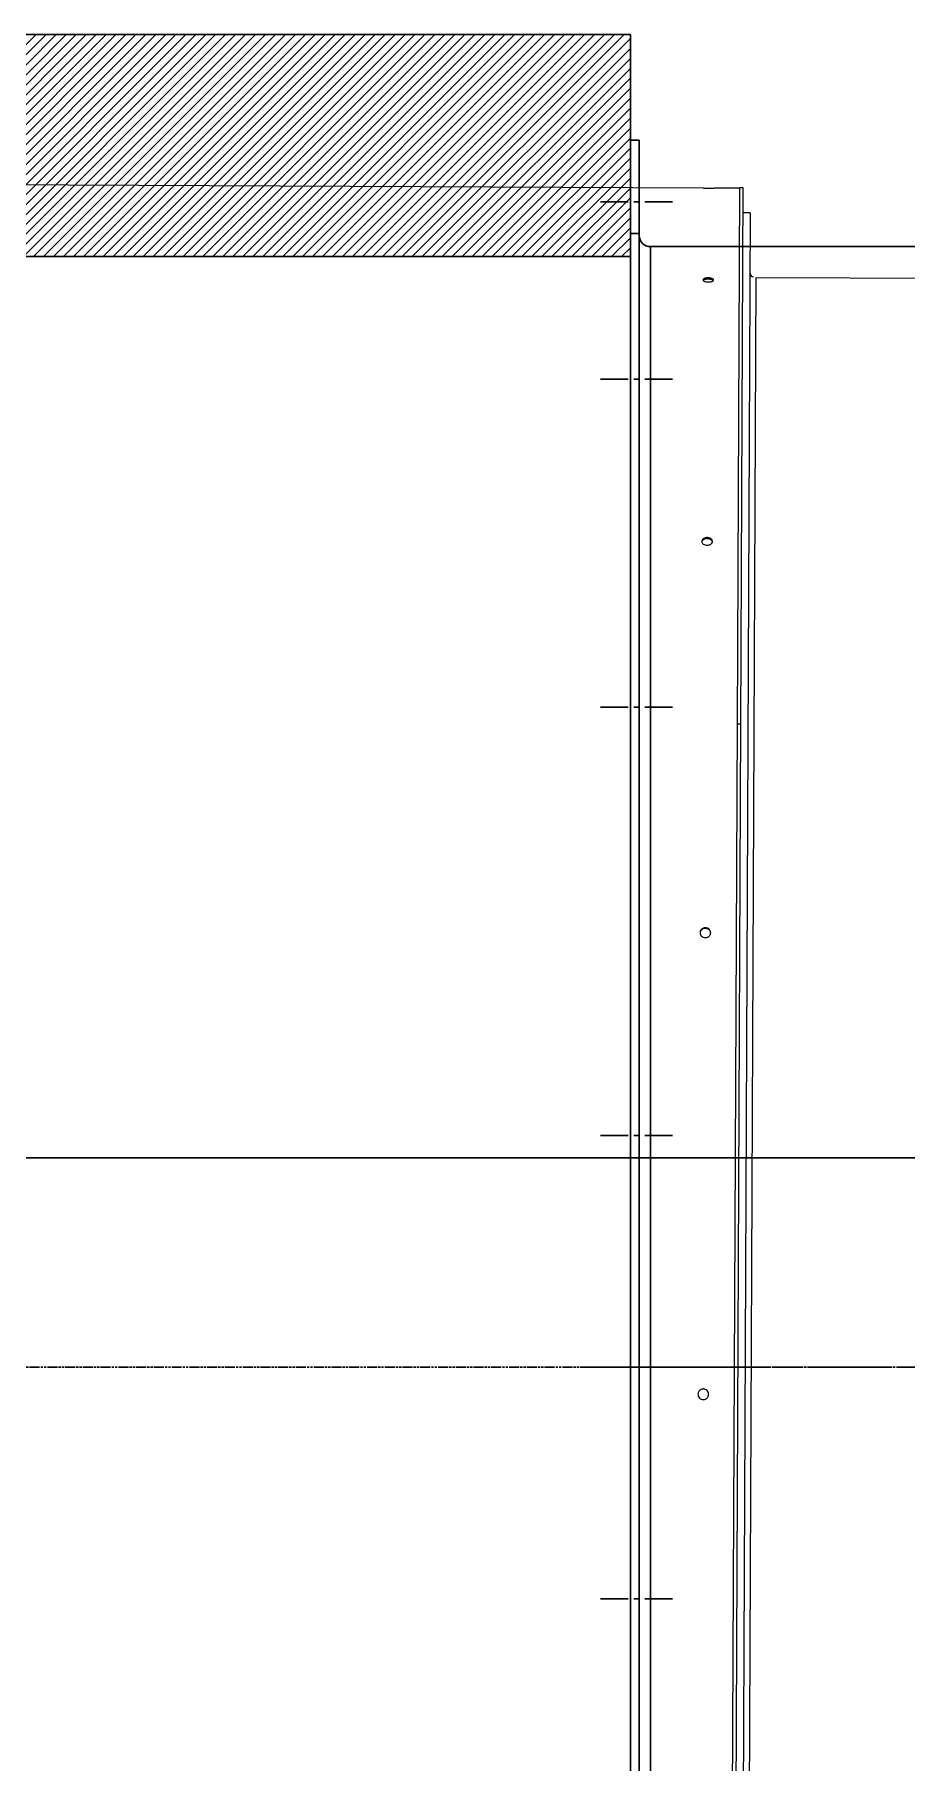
# Model space of a CAD drawing. Header units: millimetres. Extents: x -379292 to 1221486, y 92049 to 447512.
# Drawn here: x -117916 to -117524, y 273706 to 274484 of the extents above; entities that cross this region are included whole.
import ezdxf

# ---------------------------------------------------------------- set-up
doc = ezdxf.new("R2010")
doc.units = ezdxf.units.MM
doc.linetypes.add('CENTER', pattern=[2, 1.25, -0.25, 0.25, -0.25])
doc.linetypes.add('PHANTOM', pattern=[0.8, 0.45, -0.05, 0.1, -0.05, 0.1, -0.05])
for name, color, linetype, lineweight in [('-M-YNGN-ZON2', 4, 'SP', 30), ('_Systemair', 3, 'Continuous', 30), ('_Systemair Ventilation Equipments', 7, 'Continuous', 30), ('Aironn-DEF', 7, 'Continuous', 0), ('Aironn-THF', 7, 'Continuous', 0)]:
    doc.layers.add(name, color=color, linetype=linetype, lineweight=lineweight)
doc.layers.add('AIRONN ZONLAMA', color=4, linetype='Continuous')
doc.styles.add('CIZGI', font='tahoma.ttf', dxfattribs={"width": 0.8, "oblique": 20})
doc.linetypes.add('SP', pattern='A,2,-0.1,["SP",CIZGI,S=0.14,R=0.2,X=0,Y=-0.07],-0.255', length=2.355)

# ---------------------------------------------------------------- blocks, each defined once
blk = doc.blocks.new('AXC 1000 L')
at = {"layer": '_Systemair Ventilation Equipments'}
for p, q in [((10072.364, 3625.006), (10072.364, 3735.506)), ((10072.764, 3735.506), (10072.764, 3625.006))]:
    blk.add_line(p, q, dxfattribs=at)
at = {"layer": '_Systemair Ventilation Equipments', "color": 7, "linetype": 'Continuous'}
for p, q in [((10072.764, 3735.506), (10072.364, 3735.506)), ((10072.364, 3731.302), (10072.764, 3731.302)), ((10072.764, 3731.298), (10072.364, 3731.298)), ((10071.864, 3730.706), (10059.764, 3730.706))]:
    blk.add_line(p, q, dxfattribs=at)
at = {"layer": '_Systemair Ventilation Equipments', "color": 2, "linetype": 'CENTER'}
for p, q in [((10070.864, 3732.728), (10074.264, 3732.728)), ((10070.864, 3724.739), (10074.264, 3724.739)), ((10070.864, 3709.979), (10074.264, 3709.979)), ((10070.864, 3690.693), (10074.264, 3690.693)), ((10074.264, 3680.256), (9986.264, 3680.256)), ((10070.864, 3669.819), (10074.264, 3669.819))]:
    blk.add_line(p, q, dxfattribs=at)
at = {"layer": '_Systemair Ventilation Equipments', "color": 9, "linetype": 'Continuous'}
for p, q in [((10071.864, 3730.706), (10071.864, 3726.868)), ((10071.864, 3726.864), (10071.864, 3629.806))]:
    blk.add_line(p, q, dxfattribs=at)
at = {"layer": '_Systemair Ventilation Equipments', "color": 2, "linetype": 'CENTER', "ltscale": 10}
blk.add_line((9986.764, 3680.256), (10074.764, 3680.256), dxfattribs=at)
at = {"layer": '_Systemair Ventilation Equipments', "color": 7, "linetype": 'Continuous'}
blk.add_arc((10071.864, 3731.206), 0.5, 270, 0, dxfattribs=at)
blk = doc.blocks.new('RSA 1000')
at = {"layer": '_Systemair Ventilation Equipments'}
for p, q in [((9723.068, 3740.256), (9623.068, 3740.256)), ((9623.068, 3740.256), (9623.068, 3620.256))]:
    blk.add_line(p, q, dxfattribs=at)
at = {"layer": '_Systemair Ventilation Equipments', "color": 7, "linetype": 'Continuous'}
for p, q in [((9623.068, 3740.256), (9623.068, 3730.256)), ((9623.068, 3730.256), (9723.068, 3730.256))]:
    blk.add_line(p, q, dxfattribs=at)
at = {"layer": '_Systemair Ventilation Equipments', "color": 3, "linetype": 'Continuous'}
for p, q in [((9632.894, 3730.256), (9623.068, 3740.082)), ((9633.343, 3730.256), (9623.343, 3740.256)), ((9633.792, 3730.256), (9623.792, 3740.256)), ((9634.241, 3730.256), (9624.241, 3740.256)), ((9634.69, 3730.256), (9624.69, 3740.256)), ((9635.139, 3730.256), (9625.139, 3740.256)), ((9635.588, 3730.256), (9625.588, 3740.256)), ((9636.037, 3730.256), (9626.037, 3740.256)), ((9636.486, 3730.256), (9626.486, 3740.256)), ((9636.935, 3730.256), (9626.935, 3740.256)), ((9637.385, 3730.256), (9627.385, 3740.256)), ((9637.834, 3730.256), (9627.834, 3740.256)), ((9638.283, 3730.256), (9628.283, 3740.256)), ((9638.732, 3730.256), (9628.732, 3740.256)), ((9639.181, 3730.256), (9629.181, 3740.256)), ((9639.63, 3730.256), (9629.63, 3740.256)), ((9640.079, 3730.256), (9630.079, 3740.256)), ((9640.528, 3730.256), (9630.528, 3740.256)), ((9640.977, 3730.256), (9630.977, 3740.256)), ((9641.426, 3730.256), (9631.426, 3740.256)), ((9641.875, 3730.256), (9631.875, 3740.256)), ((9642.324, 3730.256), (9632.324, 3740.256)), ((9642.773, 3730.256), (9632.773, 3740.256)), ((9643.222, 3730.256), (9633.222, 3740.256)), ((9643.671, 3730.256), (9633.671, 3740.256)), ((9644.12, 3730.256), (9634.12, 3740.256)), ((9644.569, 3730.256), (9634.569, 3740.256)), ((9645.018, 3730.256), (9635.018, 3740.256)), ((9645.467, 3730.256), (9635.467, 3740.256)), ((9645.916, 3730.256), (9635.916, 3740.256)), ((9646.365, 3730.256), (9636.365, 3740.256)), ((9646.814, 3730.256), (9636.814, 3740.256)), ((9647.263, 3730.256), (9637.263, 3740.256)), ((9647.712, 3730.256), (9637.712, 3740.256)), ((9648.161, 3730.256), (9638.161, 3740.256)), ((9648.61, 3730.256), (9638.61, 3740.256)), ((9649.059, 3730.256), (9639.059, 3740.256)), ((9649.508, 3730.256), (9639.508, 3740.256)), ((9649.957, 3730.256), (9639.957, 3740.256)), ((9650.406, 3730.256), (9640.406, 3740.256)), ((9650.855, 3730.256), (9640.855, 3740.256)), ((9651.304, 3730.256), (9641.304, 3740.256)), ((9651.753, 3730.256), (9641.753, 3740.256)), ((9652.202, 3730.256), (9642.202, 3740.256)), ((9652.651, 3730.256), (9642.651, 3740.256)), ((9653.1, 3730.256), (9643.1, 3740.256)), ((9653.549, 3730.256), (9643.549, 3740.256)), ((9653.998, 3730.256), (9643.998, 3740.256)), ((9654.447, 3730.256), (9644.447, 3740.256)), ((9654.896, 3730.256), (9644.896, 3740.256)), ((9655.345, 3730.256), (9645.345, 3740.256)), ((9655.794, 3730.256), (9645.794, 3740.256)), ((9656.243, 3730.256), (9646.243, 3740.256)), ((9656.692, 3730.256), (9646.692, 3740.256)), ((9657.141, 3730.256), (9647.141, 3740.256)), ((9657.59, 3730.256), (9647.59, 3740.256)), ((9658.039, 3730.256), (9648.039, 3740.256)), ((9658.488, 3730.256), (9648.488, 3740.256)), ((9658.937, 3730.256), (9648.937, 3740.256)), ((9659.386, 3730.256), (9649.386, 3740.256)), ((9659.835, 3730.256), (9649.835, 3740.256)), ((9632.445, 3730.256), (9623.068, 3739.633)), ((9631.996, 3730.256), (9623.068, 3739.184)), ((9631.547, 3730.256), (9623.068, 3738.735)), ((9631.098, 3730.256), (9623.068, 3738.286)), ((9630.649, 3730.256), (9623.068, 3737.837)), ((9630.2, 3730.256), (9623.068, 3737.388)), ((9629.751, 3730.256), (9623.068, 3736.939)), ((9629.302, 3730.256), (9623.068, 3736.49)), ((9628.853, 3730.256), (9623.068, 3736.041)), ((9628.404, 3730.256), (9623.068, 3735.592)), ((9627.955, 3730.256), (9623.068, 3735.143)), ((9627.506, 3730.256), (9623.068, 3734.694)), ((9627.057, 3730.256), (9623.068, 3734.245)), ((9626.608, 3730.256), (9623.068, 3733.796)), ((9626.159, 3730.256), (9623.068, 3733.347)), ((9625.71, 3730.256), (9623.068, 3732.898)), ((9625.261, 3730.256), (9623.068, 3732.449)), ((9624.812, 3730.256), (9623.068, 3732)), ((9624.363, 3730.256), (9623.068, 3731.551)), ((9623.914, 3730.256), (9623.068, 3731.102)), ((9623.465, 3730.256), (9623.068, 3730.653))]:
    blk.add_line(p, q, dxfattribs=at)
at = {"layer": '_Systemair Ventilation Equipments', "color": 3, "linetype": 'PHANTOM'}
blk.add_line((9601.684, 3680.256), (9738.086, 3680.256), dxfattribs=at)
blk = doc.blocks.new('wdsdfgf')
at = {"layer": '_Systemair Ventilation Equipments', "xscale": 10, "yscale": 10, "zscale": 10}
for name, p in [('AXC 1000 L', (-1170.87, -21481.39)), ('RSA 1000', (3326.09, -21481.39))]:
    blk.add_blockref(name, p, dxfattribs=at)
blk = doc.blocks.new('OtoParkBodrumKatMimari')
at = {"layer": '_Systemair', "color": 7, "xscale": -1}
blk.add_blockref('wdsdfgf', (228263.66, 157744.35), dxfattribs=at)
blk = doc.blocks.new('A$C69E5DB5D')
at = {"layer": '-M-YNGN-ZON2', "ltscale": 500}
blk.add_line((-925.058, 2925.893), (-1244.108, 2925.893), dxfattribs=at)
blk = doc.blocks.new('TF1000-2')
at = {"layer": 'Aironn-THF', "color": 3, "linetype": 'Continuous', "lineweight": 15}
for p, q in [((19525.51, 4339.571), (19525.5, 4315.647)), ((19525.5, 4315.647), (19625.511, 4315.612))]:
    blk.add_line(p, q, dxfattribs=at)
at = {"layer": 'Aironn-THF', "color": 7, "linetype": 'Continuous', "lineweight": 15}
for p, q in [((19521.456, 4315.061), (19521.456, 4314.901)), ((19545.6, 4315.052), (19521.456, 4315.061)), ((19545.6, 4314.892), (19521.456, 4314.901)), ((19521.472, 4314.901), (19521.471, 4313.741)), ((19522.576, 4315.38), (19522.576, 4315.06)), ((19522.576, 4315.38), (19628.988, 4315.342)), ((19545.6, 4315.052), (19545.6, 4314.892)), ((19620.952, 4315.025), (19545.6, 4315.052)), ((19620.952, 4314.865), (19545.6, 4314.892)), ((19521.471, 4313.261), (19521.436, 4216.69)), ((19521.471, 4313.741), (19521.467, 4313.741)), ((19521.467, 4313.261), (19521.471, 4313.261))]:
    blk.add_line(p, q, dxfattribs=at)
blk.add_arc((19525.296, 4315.54), 0.16, 269.9795, 359.9795, dxfattribs=at)
for points, knots in [([(19521.471, 4313.261), (19521.471, 4313.264), (19521.471, 4313.271), (19521.471, 4313.327), (19521.471, 4313.406), (19521.472, 4313.477), (19521.472, 4313.529), (19521.472, 4313.568), (19521.471, 4313.619), (19521.471, 4313.669), (19521.471, 4313.706), (19521.471, 4313.734), (19521.471, 4313.738), (19521.471, 4313.741)], [0, 0, 0, 0, 0.124744, 0.249487, 0.374231, 0.498975, 0.529735, 0.581799, 0.65511, 0.749586, 0.8251, 0.892079, 1, 1, 1, 1]), ([(19525.605, 4313.739), (19525.593, 4313.736), (19525.569, 4313.728), (19525.539, 4313.673), (19525.522, 4313.607), (19525.516, 4313.554), (19525.514, 4313.527), (19525.514, 4313.513), (19525.514, 4313.506), (19525.514, 4313.502), (19525.514, 4313.501), (19525.514, 4313.5), (19525.514, 4313.499), (19525.514, 4313.499), (19525.514, 4313.491), (19525.514, 4313.471), (19525.517, 4313.432), (19525.524, 4313.38), (19525.538, 4313.331), (19525.556, 4313.294), (19525.578, 4313.266), (19525.595, 4313.262), (19525.605, 4313.259)], [0, 0, 0, 0, 0.124746, 0.249492, 0.374238, 0.436913, 0.468289, 0.483981, 0.491828, 0.495752, 0.497713, 0.498694, 0.499185, 0.49943, 0.499508, 0.530298, 0.582378, 0.65569, 0.750104, 0.82543, 0.89226, 1, 1, 1, 1]), ([(19525.633, 4313.725), (19525.624, 4313.713), (19525.605, 4313.69), (19525.585, 4313.626), (19525.574, 4313.56), (19525.573, 4313.516), (19525.573, 4313.499)], [0, 0, 0, 0, 0.275507, 0.551404, 0.827303, 1, 1, 1, 1]), ([(19525.573, 4313.499), (19525.574, 4313.472), (19525.576, 4313.418), (19525.592, 4313.347), (19525.612, 4313.295), (19525.629, 4313.28), (19525.636, 4313.273)], [0, 0, 0, 0, 0.26856, 0.537121, 0.805682, 1, 1, 1, 1]), ([(19525.605, 4313.259), (19525.617, 4313.263), (19525.641, 4313.27), (19525.672, 4313.326), (19525.692, 4313.405), (19525.698, 4313.476), (19525.697, 4313.528), (19525.694, 4313.566), (19525.687, 4313.618), (19525.672, 4313.668), (19525.654, 4313.704), (19525.632, 4313.732), (19525.616, 4313.737), (19525.605, 4313.739)], [0, 0, 0, 0, 0.124805, 0.249609, 0.374414, 0.499219, 0.52993, 0.581946, 0.655209, 0.749637, 0.825128, 0.892091, 1, 1, 1, 1]), ([(19537.378, 4313.735), (19537.356, 4313.731), (19537.312, 4313.724), (19537.255, 4313.669), (19537.224, 4313.602), (19537.212, 4313.55), (19537.21, 4313.522), (19537.209, 4313.509), (19537.209, 4313.502), (19537.209, 4313.498), (19537.209, 4313.497), (19537.209, 4313.496), (19537.209, 4313.495), (19537.209, 4313.495), (19537.209, 4313.487), (19537.209, 4313.467), (19537.214, 4313.428), (19537.229, 4313.376), (19537.255, 4313.326), (19537.288, 4313.29), (19537.328, 4313.262), (19537.359, 4313.258), (19537.378, 4313.255)], [0, 0, 0, 0, 0.124746, 0.249492, 0.374238, 0.436913, 0.468289, 0.483981, 0.491828, 0.495752, 0.497713, 0.498694, 0.499185, 0.49943, 0.499508, 0.530298, 0.582378, 0.65569, 0.750104, 0.82543, 0.89226, 1, 1, 1, 1]), ([(19537.423, 4313.735), (19537.423, 4313.735), (19537.403, 4313.739), (19537.364, 4313.723), (19537.314, 4313.685), (19537.276, 4313.622), (19537.257, 4313.556), (19537.255, 4313.512), (19537.254, 4313.495)], [0, 0, 0, 0, 0.00679, 0.221493, 0.436196, 0.650901, 0.865606, 1, 1, 1, 1]), ([(19537.254, 4313.495), (19537.256, 4313.468), (19537.26, 4313.414), (19537.289, 4313.342), (19537.332, 4313.288), (19537.379, 4313.258), (19537.411, 4313.258), (19537.423, 4313.258)], [0, 0, 0, 0, 0.214743, 0.429487, 0.644232, 0.858977, 1, 1, 1, 1]), ([(19537.378, 4313.255), (19537.4, 4313.259), (19537.445, 4313.266), (19537.501, 4313.321), (19537.539, 4313.401), (19537.549, 4313.472), (19537.548, 4313.523), (19537.543, 4313.562), (19537.528, 4313.614), (19537.502, 4313.663), (19537.469, 4313.7), (19537.429, 4313.728), (19537.397, 4313.732), (19537.378, 4313.735)], [0, 0, 0, 0, 0.1248046, 0.2496092, 0.374414, 0.499219, 0.5299298, 0.5819457, 0.6552088, 0.7496375, 0.8251282, 0.8920911, 1, 1, 1, 1]), ([(19554.998, 4313.729), (19554.969, 4313.725), (19554.911, 4313.718), (19554.837, 4313.662), (19554.796, 4313.596), (19554.781, 4313.543), (19554.777, 4313.516), (19554.776, 4313.502), (19554.776, 4313.495), (19554.776, 4313.492), (19554.776, 4313.49), (19554.776, 4313.489), (19554.776, 4313.489), (19554.776, 4313.489), (19554.776, 4313.481), (19554.777, 4313.46), (19554.783, 4313.422), (19554.802, 4313.37), (19554.836, 4313.32), (19554.879, 4313.283), (19554.932, 4313.256), (19554.972, 4313.251), (19554.997, 4313.249)], [0, 0, 0, 0, 0.124746, 0.249492, 0.374238, 0.436913, 0.468289, 0.483981, 0.491828, 0.495752, 0.497713, 0.498694, 0.499185, 0.49943, 0.499508, 0.530298, 0.582378, 0.65569, 0.750104, 0.82543, 0.89226, 1, 1, 1, 1]), ([(19555.022, 4313.728), (19555.021, 4313.728), (19554.996, 4313.733), (19554.945, 4313.717), (19554.879, 4313.679), (19554.83, 4313.616), (19554.804, 4313.549), (19554.801, 4313.506), (19554.801, 4313.489)], [0, 0, 0, 0, 0.00679, 0.221493, 0.436196, 0.650901, 0.865606, 1, 1, 1, 1]), ([(19554.801, 4313.489), (19554.803, 4313.462), (19554.808, 4313.408), (19554.846, 4313.336), (19554.902, 4313.282), (19554.964, 4313.251), (19555.006, 4313.252), (19555.022, 4313.252)], [0, 0, 0, 0, 0.214743, 0.429487, 0.644232, 0.858977, 1, 1, 1, 1]), ([(19554.997, 4313.249), (19555.027, 4313.252), (19555.085, 4313.259), (19555.158, 4313.315), (19555.208, 4313.394), (19555.221, 4313.465), (19555.219, 4313.517), (19555.212, 4313.556), (19555.193, 4313.607), (19555.159, 4313.657), (19555.116, 4313.694), (19555.063, 4313.722), (19555.023, 4313.726), (19554.998, 4313.729)], [0, 0, 0, 0, 0.1248046, 0.2496092, 0.374414, 0.499219, 0.5299298, 0.5819457, 0.6552088, 0.7496375, 0.8251282, 0.8920911, 1, 1, 1, 1]), ([(19575.781, 4313.721), (19575.75, 4313.718), (19575.687, 4313.71), (19575.607, 4313.655), (19575.562, 4313.589), (19575.546, 4313.536), (19575.542, 4313.509), (19575.541, 4313.495), (19575.541, 4313.488), (19575.541, 4313.485), (19575.541, 4313.483), (19575.541, 4313.482), (19575.541, 4313.482), (19575.541, 4313.481), (19575.541, 4313.474), (19575.542, 4313.453), (19575.549, 4313.414), (19575.569, 4313.362), (19575.606, 4313.313), (19575.653, 4313.276), (19575.71, 4313.248), (19575.754, 4313.244), (19575.781, 4313.241)], [0, 0, 0, 0, 0.124746, 0.249492, 0.374238, 0.436913, 0.468289, 0.483981, 0.491828, 0.495752, 0.497713, 0.498694, 0.499185, 0.49943, 0.499508, 0.530298, 0.582378, 0.65569, 0.750104, 0.82543, 0.89226, 1, 1, 1, 1]), ([(19575.781, 4313.241), (19575.812, 4313.245), (19575.875, 4313.252), (19575.955, 4313.308), (19576.009, 4313.387), (19576.023, 4313.458), (19576.02, 4313.51), (19576.013, 4313.548), (19575.993, 4313.6), (19575.956, 4313.65), (19575.909, 4313.686), (19575.852, 4313.714), (19575.808, 4313.719), (19575.781, 4313.721)], [0, 0, 0, 0, 0.124805, 0.249609, 0.374414, 0.499219, 0.52993, 0.581946, 0.655209, 0.749637, 0.825128, 0.892091, 1, 1, 1, 1])]:
    blk.add_open_spline(points, degree=3, knots=knots, dxfattribs=at)
blk = doc.blocks.new('jhjhl')
at = {"layer": 'Aironn-DEF', "color": 0}
blk.add_blockref('TF1000-2', (16001.908, 8863.365), dxfattribs=at)

msp = doc.modelspace()

# ---------------------------------------------------------------- block references
at = {"color": 8}
msp.add_blockref('OtoParkBodrumKatMimari', (-246354.82, 100818.76), dxfattribs=at)

# ---------------------------------------------------------------- next in the draw order: block references
at = {"layer": '-M-YNGN-ZON2', "ltscale": 25, "xscale": 10, "yscale": 10, "zscale": 10}
msp.add_blockref('A$C69E5DB5D', (-107645.85, 244719.52), dxfattribs=at)
at = {"layer": 'AIRONN ZONLAMA', "color": 0, "xscale": 9.999999999999979, "yscale": 9.999999999999979, "zscale": 9.999999999999979, "rotation": 269.763231806499}
msp.add_blockref('jhjhl', (-247912.25, 630190.42), dxfattribs=at)

doc.saveas('drawing.dxf')
